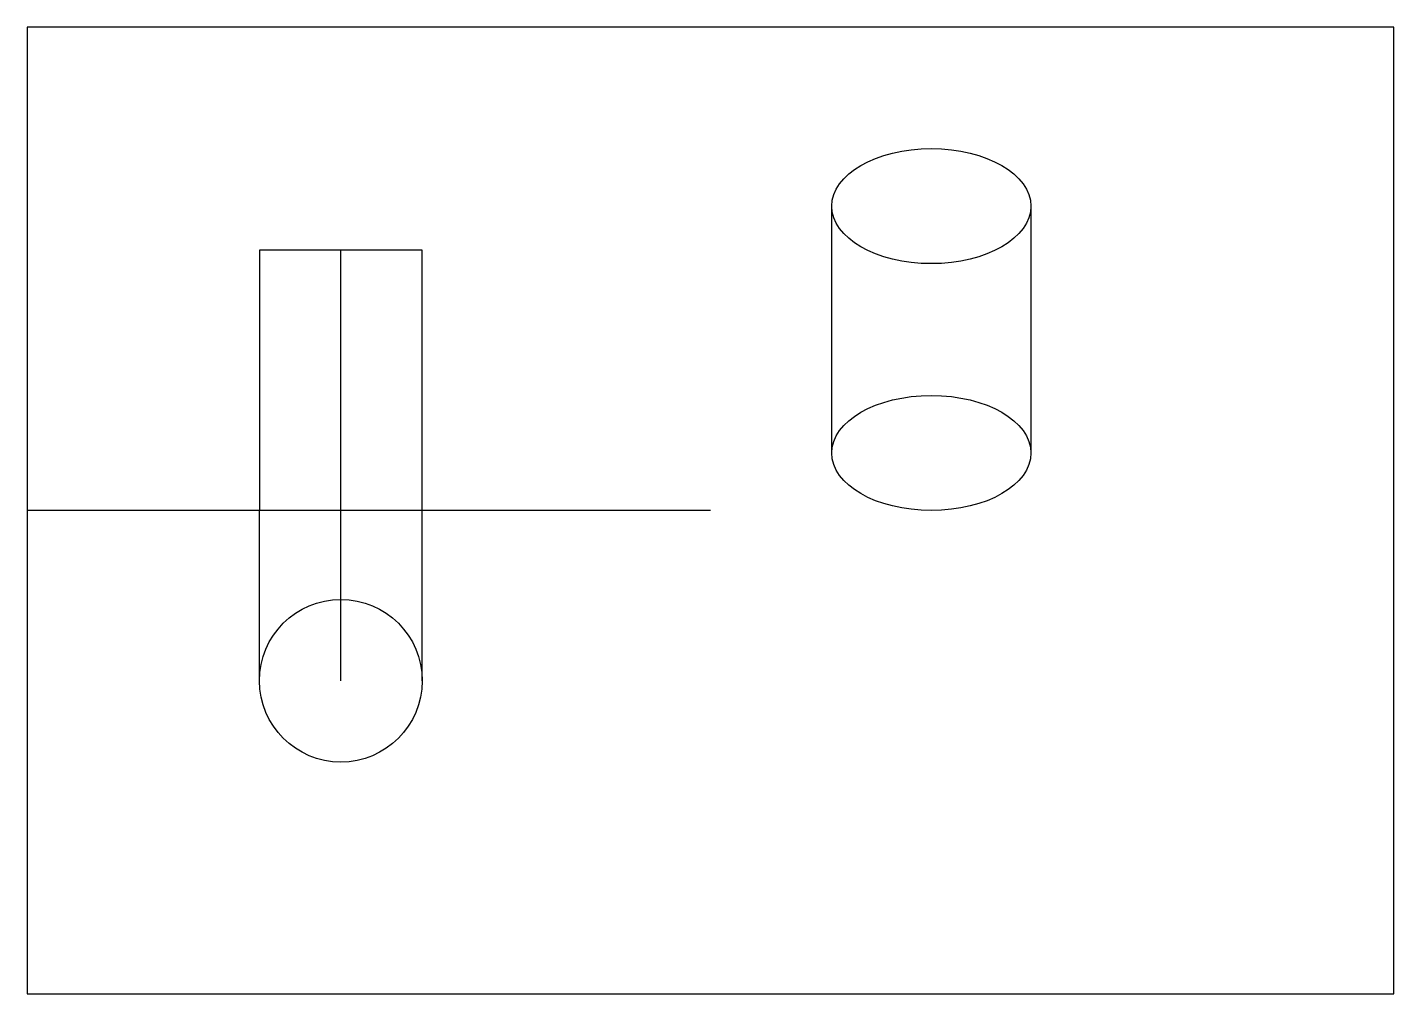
# Model space of a CAD drawing. Header units: millimetres. Extents: x 0 to 420, y 0 to 297.
import ezdxf

# ---------------------------------------------------------------- set-up
doc = ezdxf.new("R2010")
doc.units = ezdxf.units.MM
doc.header["$MEASUREMENT"] = 0

msp = doc.modelspace()

# ---------------------------------------------------------------- linework, layer by layer
for p, q in [((247.26, 166.18), (247.25, 242.05)), ((308.48, 242.05), (308.49, 166.18)), ((96.37, 228.5), (71.37, 228.5)), ((71.37, 228.5), (71.37, 148.5)), ((96.37, 148.5), (96.37, 228.5)), ((121.37, 228.5), (96.37, 228.5)), ((121.37, 148.5), (121.37, 228.5)), ((210, 148.5), (0, 148.5)), ((71.37, 96.17), (71.37, 148.5)), ((96.37, 96.17), (96.37, 148.5)), ((121.37, 96.17), (121.37, 148.5))]:
    msp.add_line(p, q)
msp.add_lwpolyline([(0, 0), (420, 0), (420, 297), (0, 297)], close=True)
msp.add_circle((96.37, 96.17), 25)
for centre in [(277.87, 242.05), (277.88, 166.18)]:
    msp.add_ellipse(centre, major_axis=(-30.62, 0), ratio=0.57735)

doc.saveas('drawing.dxf')
